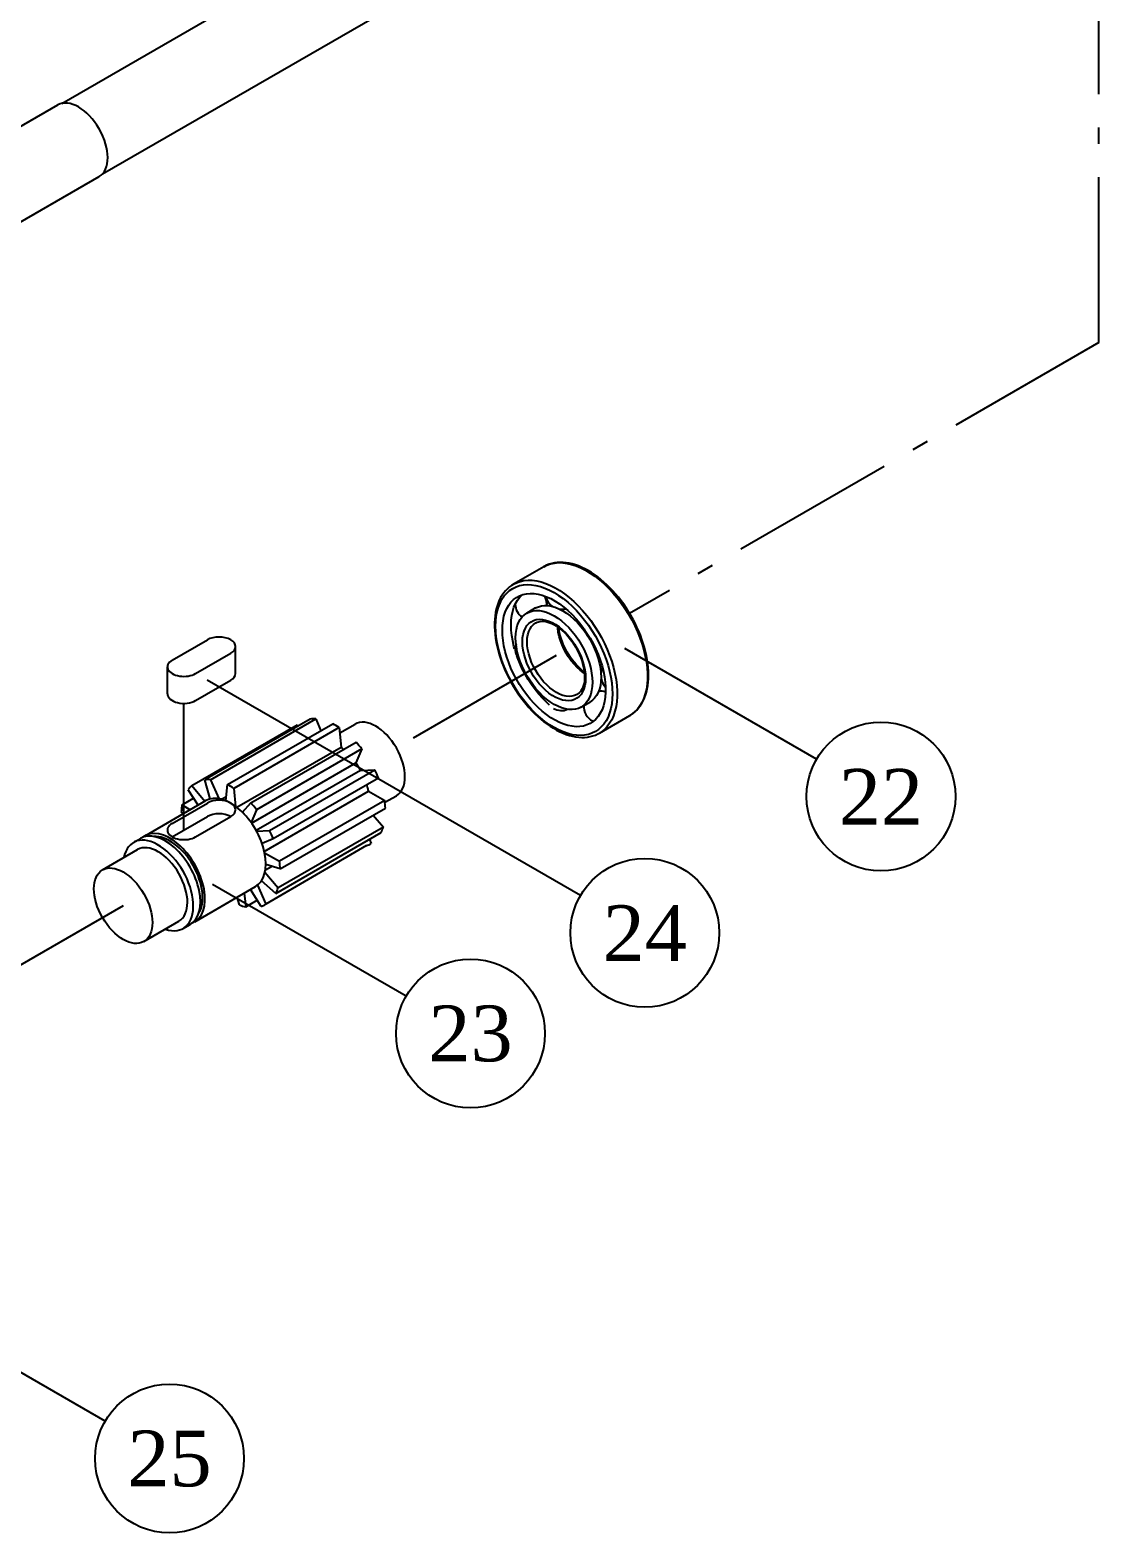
# Model space of a CAD drawing. Extents: x 985 to 3041, y -402 to 1051.
# Drawn here: x 1988.7 to 2311.9, y -53.7 to 400.8 of the extents above; entities that cross this region are included whole.
import ezdxf
from ezdxf.enums import TextEntityAlignment as Align

# ---------------------------------------------------------------- set-up
doc = ezdxf.new("R2010")
doc.units = 0
doc.header["$LTSCALE"] = 5
doc.linetypes.add('CENTER', pattern=[15, 10, -2, 1, -2])
for name, color, linetype in [('5', 3, 'CONTINUOUS'), ('6', 2, 'CONTINUOUS'), ('7', 4, 'CENTER'), ('P10-第一齒輪', 10, 'CONTINUOUS'), ('P22-滾珠軸承_6205', 21, 'CONTINUOUS'), ('P23-第三齒輪', 23, 'CONTINUOUS'), ('P24-雙頭圓鍵_t10x10x25', 22, 'CONTINUOUS')]:
    doc.layers.add(name, color=color, linetype=linetype)
doc.styles.add('BEAR', font='Times New Roman.ttf')
doc.styles.get("Standard").update_dxf_attribs({"font": 'romans.shx', "bigfont": 'chineset.shx'})

# ---------------------------------------------------------------- blocks, each defined once
blk = doc.blocks.new('件號')
at = {"layer": '5'}
blk.add_circle((0, 4), 4, dxfattribs=at)
at = {"layer": '6'}
blk.add_attdef('件號', text='', height=3, dxfattribs=at).set_placement((0, 4), align=Align.MIDDLE)

msp = doc.modelspace()

# ---------------------------------------------------------------- linework, layer by layer
at = {"layer": '5'}
for p, q in [((2226.53, 180.27), (2168.54, 213.76)), ((2155.11, 139.04), (2042.23, 204.21)), ((2102.41, 108.62), (2043.84, 142.43)), ((2011.4, -19.91), (1963.5, 7.74))]:
    msp.add_line(p, q, dxfattribs=at)
at = {"layer": '7'}
for p, q in [((2311.92, 306.35), (2311.92, 464.63)), ((2311.92, 306.35), (2169.99, 224.41)), ((2147.84, 211.62), (2099.47, 183.7)), ((2035.24, 158.86), (2035.24, 197.19)), ((2016.86, 136), (1959.31, 102.78))]:
    msp.add_line(p, q, dxfattribs=at)
at = {"layer": 'P10-第一齒輪'}
for p, q in [((1998.31, 378.61), (2089.83, 431.45)), ((2010.61, 357.31), (2102.13, 410.14)), ((1966.7, 360.58), (1997.1, 378.14)), ((1979.2, 338.93), (2009.6, 356.49))]:
    msp.add_line(p, q, dxfattribs=at)
msp.add_ellipse((2003.35, 367.31), major_axis=(-6.25, 10.83), ratio=0.57735, start_param=3.141593, end_param=6.283185, dxfattribs=at)
at = {"layer": 'P22-滾珠軸承_6205'}
for p, q in [((2144.04, 238.52), (2134.85, 233.22)), ((2134.75, 233.16), (2134.85, 233.22)), ((2144.95, 227.23), (2145.4, 227.84)), ((2141.56, 226.03), (2138.93, 224.51)), ((2149.41, 199.78), (2149.41, 199.9)), ((2149.41, 199.78), (2149.47, 199.75)), ((2155.35, 196.07), (2157.98, 197.59)), ((2156.16, 196.3), (2155.94, 196.41)), ((2160.85, 188.18), (2170.04, 193.49)), ((2170.06, 193.5), (2170.04, 193.49)), ((2160.87, 188.2), (2160.85, 188.18))]:
    msp.add_line(p, q, dxfattribs=at)
for points in [[(2170.06, 193.51), (2170.28, 193.64), (2170.95, 194.09), (2171.58, 194.6), (2172.17, 195.17), (2172.72, 195.79), (2173.22, 196.47), (2173.69, 197.2), (2174.11, 197.98), (2174.48, 198.81), (2174.8, 199.69), (2175.08, 200.61), (2175.31, 201.57), (2175.49, 202.58), (2175.61, 203.62), (2175.69, 204.69), (2175.72, 205.79), (2175.69, 206.92), (2175.62, 208.07), (2175.49, 209.24), (2175.32, 210.43), (2175.09, 211.64), (2174.82, 212.85), (2174.5, 214.08), (2174.14, 215.3), (2173.73, 216.53), (2173.27, 217.76), (2172.77, 218.98), (2172.23, 220.2), (2171.66, 221.4), (2171.04, 222.59), (2170.38, 223.76), (2169.69, 224.91), (2168.97, 226.04), (2168.22, 227.14), (2167.43, 228.22), (2166.62, 229.26), (2165.78, 230.26), (2164.92, 231.23), (2164.04, 232.15), (2163.14, 233.04), (2162.22, 233.88), (2161.29, 234.67), (2160.35, 235.41), (2159.39, 236.11), (2158.43, 236.74), (2157.47, 237.33), (2156.5, 237.85), (2155.53, 238.32), (2154.56, 238.73), (2153.6, 239.07), (2152.65, 239.35), (2151.7, 239.57), (2150.78, 239.72), (2149.86, 239.81), (2148.97, 239.83), (2148.1, 239.78), (2147.25, 239.67), (2146.43, 239.5), (2145.64, 239.26), (2144.89, 238.96), (2144.17, 238.59), (2143.94, 238.45)], [(2144.04, 238.52), (2144.95, 238.98), (2146.06, 239.37), (2147.24, 239.62), (2148.47, 239.74), (2149.76, 239.7), (2151.09, 239.53), (2152.45, 239.21), (2153.85, 238.76), (2155.26, 238.16), (2156.68, 237.44), (2158.11, 236.58), (2159.53, 235.6), (2160.93, 234.51), (2162.31, 233.3), (2163.66, 231.99), (2164.97, 230.58), (2166.23, 229.08), (2167.44, 227.51), (2168.58, 225.87), (2169.66, 224.16), (2170.65, 222.41), (2171.57, 220.62), (2172.4, 218.8), (2173.14, 216.97), (2173.78, 215.13), (2174.32, 213.29), (2174.75, 211.47), (2175.08, 209.68), (2175.3, 207.93), (2175.41, 206.22), (2175.41, 204.58), (2175.3, 203), (2175.08, 201.5), (2174.75, 200.09), (2174.32, 198.77), (2173.78, 197.56), (2173.14, 196.46), (2172.4, 195.47), (2171.57, 194.61), (2170.65, 193.88), (2170.06, 193.5)], [(2134.75, 233.15), (2134.29, 232.87), (2133.64, 232.39), (2133.03, 231.85), (2132.46, 231.26), (2131.93, 230.61), (2131.44, 229.91), (2131, 229.15), (2130.6, 228.35), (2130.25, 227.49), (2129.95, 226.6), (2129.69, 225.65), (2129.49, 224.67), (2129.33, 223.65), (2129.23, 222.6), (2129.18, 221.51), (2129.17, 220.9)], [(2129.46, 220.5), (2129.52, 222.07), (2129.68, 223.56), (2129.95, 224.98), (2130.33, 226.3), (2130.81, 227.53), (2131.39, 228.65), (2132.07, 229.66), (2132.84, 230.55), (2133.7, 231.31), (2134.64, 231.94), (2135.66, 232.44), (2136.75, 232.8), (2137.9, 233.03), (2139.11, 233.11), (2140.38, 233.06), (2141.68, 232.86), (2143.01, 232.52), (2144.37, 232.05), (2145.75, 231.44), (2147.14, 230.7), (2148.53, 229.84), (2149.91, 228.86), (2151.27, 227.76), (2152.6, 226.55), (2153.91, 225.24), (2155.17, 223.85), (2156.38, 222.36), (2157.53, 220.81), (2158.62, 219.19), (2159.64, 217.51), (2160.58, 215.79), (2161.44, 214.03), (2162.21, 212.26), (2162.89, 210.47), (2163.47, 208.67), (2163.95, 206.89), (2164.33, 205.13), (2164.6, 203.4), (2164.76, 201.72), (2164.82, 200.09), (2164.76, 198.52), (2164.6, 197.02), (2164.33, 195.6), (2163.95, 194.28), (2163.47, 193.05), (2162.89, 191.93), (2162.21, 190.92), (2161.44, 190.04), (2160.58, 189.27), (2159.64, 188.64), (2158.62, 188.14), (2157.53, 187.78), (2156.38, 187.55), (2155.17, 187.47), (2153.91, 187.53), (2152.6, 187.72), (2151.27, 188.06), (2149.91, 188.53), (2148.53, 189.14), (2147.14, 189.88), (2145.75, 190.74), (2144.37, 191.72), (2143.01, 192.82), (2141.68, 194.03), (2140.38, 195.34), (2139.11, 196.73), (2137.9, 198.22), (2136.75, 199.77), (2135.66, 201.4), (2134.64, 203.07), (2133.7, 204.79), (2132.84, 206.55), (2132.07, 208.33), (2131.39, 210.12), (2130.81, 211.91), (2130.33, 213.69), (2129.95, 215.45), (2129.68, 217.18), (2129.52, 218.86), (2129.46, 220.5)], [(2134.85, 233.22), (2135.76, 233.67), (2136.87, 234.07), (2138.04, 234.32), (2139.28, 234.43), (2140.57, 234.4), (2141.9, 234.22), (2143.26, 233.91), (2144.65, 233.45), (2146.07, 232.86), (2147.49, 232.13), (2148.92, 231.28), (2150.34, 230.3), (2151.74, 229.2), (2153.12, 227.99), (2154.47, 226.68), (2155.78, 225.27), (2157.04, 223.78), (2158.25, 222.2), (2159.39, 220.56), (2160.46, 218.86), (2161.46, 217.11), (2162.38, 215.32), (2163.21, 213.5), (2163.94, 211.66), (2164.58, 209.82), (2165.12, 207.99), (2165.56, 206.17), (2165.89, 204.38), (2166.11, 202.62), (2166.22, 200.92), (2166.22, 199.27), (2166.11, 197.69), (2165.89, 196.19), (2165.56, 194.78), (2165.12, 193.46), (2164.58, 192.25), (2163.94, 191.15), (2163.21, 190.17), (2162.38, 189.3), (2161.46, 188.57), (2160.87, 188.2)], [(2131.52, 219.31), (2131.58, 220.78), (2131.74, 222.19), (2132.01, 223.51), (2132.39, 224.73), (2132.87, 225.86), (2133.46, 226.88), (2134.13, 227.78), (2134.9, 228.56), (2135.76, 229.21), (2136.69, 229.72), (2137.7, 230.11), (2138.77, 230.35), (2139.91, 230.45), (2141.09, 230.41), (2142.31, 230.23), (2143.57, 229.91), (2144.86, 229.45), (2146.16, 228.85), (2147.47, 228.13), (2148.77, 227.28), (2150.07, 226.32), (2151.34, 225.24), (2152.58, 224.05), (2153.79, 222.77), (2154.95, 221.4), (2156.05, 219.95), (2157.09, 218.44), (2158.07, 216.87), (2158.96, 215.25), (2159.77, 213.6), (2160.5, 211.92), (2161.13, 210.23), (2161.66, 208.55), (2162.09, 206.87), (2162.42, 205.22), (2162.63, 203.61), (2162.74, 202.04), (2162.74, 200.53), (2162.63, 199.09), (2162.42, 197.72), (2162.09, 196.45), (2161.66, 195.27), (2161.13, 194.2), (2160.5, 193.24), (2159.77, 192.4), (2158.96, 191.68), (2158.07, 191.1), (2157.09, 190.65), (2156.05, 190.34), (2154.95, 190.17), (2153.79, 190.13), (2152.58, 190.25), (2151.34, 190.5), (2150.07, 190.89), (2148.77, 191.41), (2147.47, 192.07), (2146.16, 192.86), (2144.86, 193.77), (2143.57, 194.79), (2142.31, 195.93), (2141.09, 197.16), (2139.91, 198.49), (2138.77, 199.89), (2137.7, 201.38), (2136.69, 202.92), (2135.76, 204.52), (2134.9, 206.15), (2134.13, 207.82), (2133.46, 209.5), (2132.87, 211.19), (2132.39, 212.87), (2132.01, 214.54), (2131.74, 216.17), (2131.58, 217.77), (2131.52, 219.31)], [(2134.15, 220.82), (2134.21, 222.3), (2134.37, 223.71), (2134.64, 225.03), (2135.02, 226.25), (2135.5, 227.38), (2136.09, 228.4), (2136.76, 229.3), (2137.49, 230.04)], [(2135.53, 216.99), (2135.59, 218.27), (2135.76, 219.48), (2136.03, 220.59), (2136.42, 221.61), (2136.9, 222.52), (2137.49, 223.31), (2138.17, 223.97), (2138.93, 224.51), (2139.78, 224.9), (2140.69, 225.16), (2141.67, 225.27), (2142.7, 225.24), (2143.77, 225.06), (2144.88, 224.74), (2146, 224.29), (2147.14, 223.69), (2148.28, 222.97), (2149.4, 222.13), (2150.51, 221.17), (2151.58, 220.11), (2152.61, 218.95), (2153.59, 217.71), (2154.5, 216.4), (2155.35, 215.03), (2156.11, 213.61), (2156.79, 212.17), (2157.38, 210.7), (2157.86, 209.23), (2158.25, 207.77), (2158.52, 206.33), (2158.69, 204.94), (2158.75, 203.59), (2158.69, 202.31), (2158.52, 201.1), (2158.25, 199.99), (2157.86, 198.97), (2157.38, 198.06), (2156.79, 197.27), (2156.11, 196.61), (2155.35, 196.07), (2154.5, 195.68), (2153.59, 195.42), (2152.61, 195.31), (2151.58, 195.34), (2150.51, 195.52), (2149.4, 195.84), (2148.28, 196.29), (2147.14, 196.89), (2146, 197.61), (2144.88, 198.45), (2143.77, 199.41), (2142.7, 200.47), (2141.67, 201.63), (2140.69, 202.87), (2139.78, 204.18), (2138.93, 205.55), (2138.17, 206.97), (2137.49, 208.42), (2136.9, 209.88), (2136.42, 211.35), (2136.03, 212.81), (2135.76, 214.25), (2135.59, 215.65), (2135.53, 216.99)], [(2141.56, 226.03), (2142.41, 226.42), (2143.32, 226.68), (2144.3, 226.79), (2145.33, 226.76), (2146.4, 226.58), (2147.51, 226.26), (2148.63, 225.8), (2149.77, 225.21), (2150.91, 224.49), (2152.04, 223.65), (2153.14, 222.69), (2154.21, 221.63), (2155.24, 220.47), (2156.22, 219.23), (2156.65, 218.64)], [(2129.17, 220.9), (2129.18, 220.31), (2129.23, 219.17), (2129.33, 218), (2129.48, 216.82), (2129.68, 215.62), (2129.93, 214.41), (2130.23, 213.19), (2130.57, 211.97), (2130.96, 210.74), (2131.4, 209.51), (2131.88, 208.29), (2132.4, 207.07), (2132.96, 205.86), (2133.56, 204.66), (2134.2, 203.48), (2134.87, 202.32), (2135.58, 201.18), (2136.32, 200.07), (2137.09, 198.98), (2137.89, 197.93), (2138.71, 196.9), (2139.56, 195.92), (2140.44, 194.97), (2141.33, 194.07), (2142.24, 193.21), (2143.16, 192.39), (2144.1, 191.63), (2145.05, 190.91), (2146.01, 190.25), (2146.97, 189.64), (2147.94, 189.09), (2148.91, 188.59), (2149.88, 188.16), (2150.84, 187.79), (2151.8, 187.48), (2152.75, 187.23), (2153.68, 187.05), (2154.6, 186.93), (2155.51, 186.88), (2156.39, 186.89), (2157.25, 186.97), (2158.08, 187.12), (2158.88, 187.33), (2159.65, 187.6), (2160.39, 187.93), (2160.87, 188.2)], [(2135.2, 213.72), (2135.02, 214.39), (2134.64, 216.06), (2134.37, 217.69), (2134.21, 219.28), (2134.15, 220.82)], [(2137.59, 215.8), (2137.65, 216.96), (2137.82, 218.04), (2138.09, 219.03), (2138.48, 219.92), (2138.96, 220.7), (2139.54, 221.35), (2140.21, 221.87), (2140.96, 222.26), (2141.78, 222.51), (2142.67, 222.61), (2143.61, 222.57), (2144.59, 222.39), (2145.6, 222.06), (2146.62, 221.6), (2147.66, 221), (2148.68, 220.28), (2149.69, 219.44), (2150.67, 218.49), (2151.61, 217.45), (2152.5, 216.32), (2153.32, 215.12), (2154.07, 213.87), (2154.74, 212.57), (2155.32, 211.25), (2155.8, 209.92), (2156.19, 208.59), (2156.46, 207.28), (2156.63, 206), (2156.69, 204.78), (2156.63, 203.62), (2156.46, 202.54), (2156.19, 201.55), (2155.8, 200.66), (2155.32, 199.89), (2154.74, 199.23), (2154.07, 198.71), (2153.32, 198.32), (2152.5, 198.07), (2151.61, 197.97), (2150.67, 198.01), (2149.69, 198.19), (2148.68, 198.52), (2147.66, 198.98), (2146.62, 199.58), (2145.6, 200.3), (2144.59, 201.14), (2143.61, 202.09), (2142.67, 203.13), (2141.78, 204.26), (2140.96, 205.46), (2140.21, 206.71), (2139.54, 208.01), (2138.96, 209.33), (2138.48, 210.66), (2138.09, 211.99), (2137.82, 213.3), (2137.65, 214.58), (2137.59, 215.8)], [(2139.01, 215.8), (2139.06, 216.91), (2139.23, 217.94), (2139.5, 218.89), (2139.88, 219.72), (2140.36, 220.45), (2140.94, 221.05), (2141.6, 221.52), (2141.6, 221.52)], [(2141.6, 221.52), (2142.02, 221.73), (2142.5, 221.89), (2143, 221.99), (2143.54, 222.02), (2144.09, 222), (2144.66, 221.91), (2145.25, 221.77), (2145.86, 221.57), (2146.48, 221.31), (2147.1, 220.99), (2147.74, 220.62), (2148.38, 220.19), (2149.01, 219.71), (2149.64, 219.18), (2150.27, 218.6), (2150.88, 217.98), (2151.47, 217.31), (2152.04, 216.61), (2152.59, 215.87), (2153.11, 215.11), (2153.6, 214.32), (2154.06, 213.5), (2154.48, 212.68), (2154.87, 211.84), (2155.21, 210.99), (2155.52, 210.14), (2155.78, 209.3), (2155.99, 208.46), (2156.16, 207.64), (2156.29, 206.84), (2156.36, 206.06), (2156.39, 205.31), (2156.38, 204.59), (2156.32, 203.9), (2156.21, 203.26), (2156.07, 202.66), (2155.88, 202.1), (2155.66, 201.6), (2155.4, 201.14), (2155.1, 200.73), (2154.77, 200.37), (2154.39, 200.07), (2154.09, 199.88)], [(2156.34, 206.23), (2156.05, 206.43), (2155.07, 207.19), (2154.12, 208.06), (2153.2, 209.02), (2152.34, 210.08), (2151.53, 211.21), (2150.79, 212.4), (2150.13, 213.63), (2149.56, 214.9), (2149.08, 216.17), (2148.7, 217.45), (2148.42, 218.71), (2148.26, 219.93), (2148.23, 220.29)], [(2156.3, 206.66), (2155.67, 207.15), (2155.04, 207.7), (2154.43, 208.29), (2153.82, 208.93), (2153.24, 209.61), (2152.67, 210.32), (2152.13, 211.07), (2151.62, 211.84), (2151.14, 212.64), (2150.69, 213.46), (2150.28, 214.29), (2149.9, 215.13), (2149.57, 215.98), (2149.28, 216.83), (2149.04, 217.67), (2148.84, 218.5), (2148.68, 219.32), (2148.58, 220.04)], [(2154.09, 199.87), (2153.36, 199.54), (2152.55, 199.34), (2151.68, 199.29), (2150.77, 199.38), (2149.81, 199.61), (2148.84, 199.98), (2147.85, 200.49), (2146.86, 201.13), (2145.88, 201.88), (2144.93, 202.75), (2144.01, 203.72), (2143.14, 204.77), (2142.34, 205.9), (2141.6, 207.09), (2140.94, 208.32), (2140.36, 209.59), (2139.88, 210.87), (2139.5, 212.14), (2139.23, 213.4), (2139.06, 214.63), (2139.01, 215.8)], [(2157.35, 217.59), (2157.98, 216.55), (2158.74, 215.13), (2159.42, 213.68), (2160.01, 212.22), (2160.49, 210.75), (2160.88, 209.29), (2161.15, 207.85), (2161.32, 206.45), (2161.38, 205.11), (2161.32, 203.83), (2161.15, 202.62), (2160.88, 201.51), (2160.49, 200.49), (2160.01, 199.58), (2159.42, 198.79), (2158.74, 198.13), (2157.98, 197.59), (2157.98, 197.59)], [(2145.8, 196.66), (2144.94, 197.44), (2143.72, 198.68), (2142.54, 200), (2141.4, 201.41), (2140.33, 202.9), (2139.32, 204.44), (2138.39, 206.04), (2137.53, 207.67), (2136.76, 209.34), (2136.09, 211.02), (2135.94, 211.43)]]:
    msp.add_lwpolyline(points, dxfattribs=at)
for centre, start, end in [((2140.18, 227.25), 0, 30.3561), ((2149.41, 230.42), 191.2018, 235.0724), ((2140.18, 227.25), 354.397, 0), ((2140.18, 227.25), 180.8601, 235.6962), ((2149.41, 230.42), 263.7117, 285.237), ((2160.93, 220.74), 193.6022, 232.2024), ((2140.18, 213.61), 161.9406, 224.2449), ((2166.06, 205.49), 151.3274, 171.2071), ((2166.06, 205.49), 190.709, 226.033), ((2160.93, 196.16), 67.6541, 93.0288), ((2149.41, 199.78), 239.6962, 292.8913), ((2160.93, 196.16), 175.3354, 243.6692)]:
    msp.add_arc(centre, 4.77, start, end, dxfattribs=at)
at = {"layer": 'P23-第三齒輪'}
for p, q in [((2073.39, 192.43), (2041.57, 174.06)), ((2043.29, 174.11), (2075.11, 192.48)), ((2048.41, 172.61), (2080.23, 190.98)), ((2075.11, 192.48), (2076.67, 188.93)), ((2082.33, 188.23), (2086.97, 190.92)), ((2037.63, 172.3), (2069.45, 190.68)), ((2082.18, 189.86), (2050.36, 171.49)), ((2069.45, 190.68), (2069.74, 190.33)), ((2082.18, 189.86), (2082.73, 183.92)), ((2051.26, 165.75), (2082.73, 183.92)), ((2055.47, 167.08), (2087.29, 185.45)), ((2089.02, 183.41), (2057.2, 165.04)), ((2089.02, 183.41), (2087.25, 179.16)), ((2055.71, 160.95), (2087.25, 179.16)), ((2043.19, 168.3), (2041.57, 174.06)), ((2043.29, 174.11), (2045.81, 168.37)), ((2088.64, 176.93), (2057.1, 158.72)), ((2061.14, 158.73), (2092.96, 177.1)), ((2094.07, 174.61), (2062.25, 156.24)), ((2088.64, 176.93), (2092.96, 177.1)), ((2034.65, 166.48), (2038.15, 168.5)), ((2039.49, 166.39), (2036.52, 171.09)), ((2037.63, 172.3), (2041.57, 167.59)), ((2046.64, 168.19), (2048.03, 168.99)), ((2047.9, 167.76), (2048.41, 172.61)), ((2050.36, 171.49), (2050.86, 166.05)), ((2059.54, 152.44), (2091.04, 170.63)), ((2091.04, 170.63), (2095.94, 167.84)), ((2096.02, 167.27), (2099.47, 169.27)), ((2023.5, 157.15), (2041.88, 167.77)), ((2031.71, 160.9), (2042.31, 167.03)), ((2035.07, 163.83), (2034.42, 164.39)), ((2034.65, 166.48), (2037.13, 165.03)), ((2046.04, 167.87), (2046.05, 167.85)), ((2046.05, 167.85), (2046.08, 167.87)), ((2052.95, 164.25), (2055.47, 167.08)), ((2057.2, 165.04), (2055.58, 161.15)), ((2095.94, 167.84), (2064.12, 149.47)), ((2064.35, 147.11), (2096.17, 165.48)), ((2031.71, 156.82), (2042.31, 162.94)), ((2038.78, 156.82), (2049.38, 162.94)), ((2095.54, 159.8), (2063.72, 141.43)), ((2092.5, 163.36), (2095.54, 159.8)), ((2019.96, 155.11), (2022.09, 156.34)), ((2057.19, 158.57), (2061.14, 158.73)), ((2062.25, 156.24), (2058.87, 154.79)), ((2063.03, 139.73), (2094.85, 158.1)), ((2091.3, 156.05), (2091.85, 154.82)), ((2010.61, 146.82), (2021.21, 152.95)), ((2059.63, 152.02), (2064.12, 149.47)), ((2090.4, 154.17), (2060.03, 136.45)), ((2059.73, 146.1), (2063.72, 141.43)), ((2059.86, 146.82), (2061.73, 147.9)), ((2064.35, 147.11), (2059.99, 148.42)), ((2038.5, 131.17), (2056.88, 141.79)), ((2058.58, 135.8), (2055.4, 140.93)), ((2057.46, 142.17), (2060.03, 136.45)), ((2063.03, 139.73), (2058.68, 143.51)), ((2052.02, 136.22), (2051.37, 138.61)), ((2053.47, 139.82), (2053.91, 135.66)), ((2053.91, 135.66), (2057.41, 137.69)), ((2023.11, 125.17), (2033.71, 131.3)), ((2034.96, 129.13), (2037.09, 130.36))]:
    msp.add_line(p, q, dxfattribs=at)
for centre, major_axis, start_param, end_param in [((2081.2, 173.15), (-10.6, 18.36), -0.36698, -0.237172), ((2081.2, 173.15), (-10.6, 18.36), -0.850302, -0.720494), ((2093.22, 180.09), (-6.25, 10.83), 3.141593, 6.283185), ((2081.2, 173.15), (-7.22, 12.5), -1.015896, -0.935572), ((2081.2, 173.15), (-10.6, 18.36), -1.333624, -1.203816), ((2081.2, 173.15), (-7.22, 12.5), -1.601868, -1.418894), ((2049.38, 154.78), (-10.6, 18.36), -0.36698, -0.237172), ((2081.2, 173.15), (-10.6, 18.36), -1.816946, -1.687138), ((2049.38, 154.78), (-10.6, 18.36), 0.116342, 0.24615), ((2049.38, 154.78), (-7.5, 12.99), -3.141593, 0), ((2049.38, 154.78), (-10.6, 18.36), -0.850302, -0.720494), ((2081.2, 173.15), (-7.22, 12.5), -2.08519, -1.936715), ((2049.38, 154.78), (-10.6, 18.36), 0.599664, 0.729472), ((2045.85, 164.99), (5, 0), -0.785398, 2.356194), ((2045.85, 160.9), (5, 0), 0.785398, 2.356194), ((2049.38, 154.78), (-10.6, 18.36), -1.333624, -1.203816), ((2081.2, 173.15), (-10.6, 18.36), -2.300268, -2.17046), ((2035.24, 158.86), (5, 0), 2.356194, 5.497787), ((2081.2, 173.15), (-10.6, 18.36), -2.78359, -2.653782), ((2027.46, 142.12), (-7.5, 12.99), 2.555907, 6.868871), ((2027.46, 142.12), (-6.25, 10.83), 3.141593, 6.283185), ((2029.59, 143.35), (-7.5, 12.99), -3.141593, 0), ((2031, 144.16), (-7.5, 12.99), 3.047171, 6.377607), ((2031, 144.16), (-7, 12.12), -2.873218, -0.268375), ((2049.38, 154.78), (-10.6, 18.36), -1.816946, -1.687138), ((2081.2, 173.15), (-10.6, 18.36), 3.016273, 3.146081), ((2049.38, 154.78), (-10.6, 18.36), -2.300268, -2.17046), ((2049.38, 154.78), (-10.6, 18.36), -2.78359, -2.653782), ((2049.38, 154.78), (-10.6, 18.36), 3.016273, 3.146081), ((2049.38, 154.78), (-10.6, 18.36), 2.532951, 2.66276)]:
    msp.add_ellipse(centre, major_axis=major_axis, ratio=0.57735, start_param=start_param, end_param=end_param, dxfattribs=at)
msp.add_ellipse((2016.86, 136), major_axis=(-6.25, 10.83), ratio=0.57735, dxfattribs=at)
at = {"layer": 'P24-雙頭圓鍵_t10x10x25'}
for p, q in [((2031.71, 210.28), (2042.31, 216.4)), ((2050.85, 206.2), (2050.85, 214.36)), ((2038.78, 206.2), (2049.38, 212.32)), ((2030.24, 200.07), (2030.24, 208.24)), ((2038.78, 198.03), (2049.38, 204.16))]:
    msp.add_line(p, q, dxfattribs=at)
for centre, start_param, end_param in [((2045.85, 214.36), -0.785398, 2.356194), ((2035.24, 208.24), 2.356194, 5.497787), ((2045.85, 206.2), -0.785398, 0), ((2035.24, 200.07), 3.141593, 5.497787)]:
    msp.add_ellipse(centre, major_axis=(5, 0), ratio=0.57735, start_param=start_param, end_param=end_param, dxfattribs=at)

# ---------------------------------------------------------------- block references
at = {"layer": '7'}
ref = msp.add_blockref('件號', (2246.01, 146.52), dxfattribs=dict(at, xscale=5.625, yscale=5.625, zscale=5.625))
ref.add_attrib('件號', '22', dxfattribs={"layer": '6', "height": 16.875, "style": 'BEAR'}).set_placement((2246.01, 169.02), align=Align.MIDDLE)
ref = msp.add_blockref('件號', (2174.59, 105.29), dxfattribs=dict(at, xscale=5.625, yscale=5.625, zscale=5.625))
ref.add_attrib('件號', '24', dxfattribs={"layer": '6', "height": 16.875, "style": 'BEAR'}).set_placement((2174.59, 127.79), align=Align.MIDDLE)
ref = msp.add_blockref('件號', (2121.9, 74.87), dxfattribs=dict(at, xscale=5.625, yscale=5.625, zscale=5.625))
ref.add_attrib('件號', '23', dxfattribs={"layer": '6', "height": 16.875, "style": 'BEAR'}).set_placement((2121.9, 97.37), align=Align.MIDDLE)
ref = msp.add_blockref('件號', (2030.88, -53.66), dxfattribs=dict(at, xscale=5.625, yscale=5.625, zscale=5.625))
ref.add_attrib('件號', '25', dxfattribs={"layer": '6', "height": 16.875, "style": 'BEAR'}).set_placement((2030.88, -31.16), align=Align.MIDDLE)

doc.saveas('drawing.dxf')
